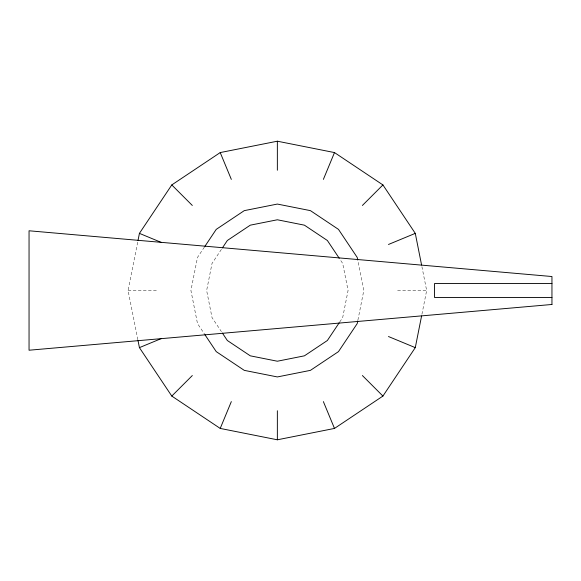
<?xml version="1.0" encoding="UTF-8"?>
<svg xmlns="http://www.w3.org/2000/svg" width="581" height="581" viewBox="0 0 581 581"><rect width="100%" height="100%" fill="white"/><g stroke="black" fill="none" stroke-linecap="round" stroke-linejoin="round"><path stroke-width="0.44" stroke-dasharray="2.9 2.18" d="M137.85 339.725L128.06 290.5L137.85 241.275M357.903 320.095L363.793 290.5L357.903 260.905M421.929 314.234L426.65 290.5L421.929 266.766M204.403 247.092L197.496 257.419L190.917 290.5L197.496 323.581L204.403 333.908M221.412 249.372L212.021 263.44L206.633 290.5L212.021 317.56L221.412 331.628M339.725 322.005L342.688 317.56L348.077 290.5L342.688 263.44L339.725 258.995M128.06 290.5L157.095 290.5M397.615 290.5L426.65 290.5"/><path stroke-width="0.87" d="M138.024 240.396L139.425 233.366L171.787 184.932L220.221 152.571L277.355 141.205L334.489 152.571L382.923 184.932L415.284 233.366L421.581 265.009M357.729 320.966L357.213 323.581L338.476 351.621L310.436 370.358L277.355 376.938L244.274 370.358L216.234 351.621L204.897 334.649M138.024 340.604L139.425 347.634L171.787 396.068L220.221 428.429L277.355 439.795L334.489 428.429L382.923 396.068L415.284 347.634L421.581 315.991M220.221 428.429L231.332 401.609M323.377 179.391L334.489 152.571M204.897 246.351L216.234 229.379L244.274 210.642L277.355 204.062L310.436 210.642L338.476 229.379L357.213 257.419L357.729 260.034M222.407 247.898L227.345 240.49L250.295 225.167L277.355 219.778L304.415 225.167L327.364 240.49L339.231 258.255M339.231 322.745L327.364 340.51L304.415 355.833L277.355 361.222L250.295 355.833L227.345 340.51L222.407 333.102M171.787 396.068L192.318 375.537M362.391 205.463L382.923 184.932M139.425 347.634L161.249 338.592M388.464 244.478L415.284 233.366M551.95 283.513L434.53 283.513L434.53 297.487L551.95 297.487M139.425 233.366L161.249 242.408M388.464 336.522L415.284 347.634M171.787 184.932L192.318 205.463M362.391 375.537L382.923 396.068M220.221 152.571L231.332 179.391M323.377 401.609L334.489 428.429M277.355 141.205L277.355 170.24M277.355 410.76L277.355 439.795M551.95 304.473L29.05 350.22L29.05 230.78L551.95 276.527L551.95 304.473"/></g></svg>
